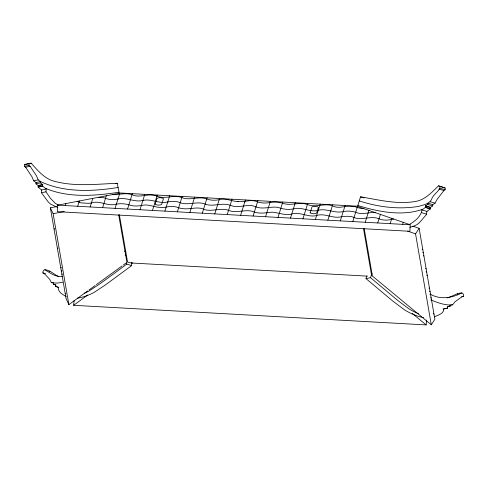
<?xml version="1.0" encoding="UTF-8"?>
<svg xmlns="http://www.w3.org/2000/svg" width="488" height="488" viewBox="0 0 488 488"><rect width="100%" height="100%" fill="white"/><g stroke="black" fill="none" stroke-linecap="round" stroke-linejoin="round"><path stroke-width="0.73" d="M461.66 296.771C464.826 297.424 463.813 293.38 461.788 292.922C456.378 293.105 452.156 296.747 447.063 297.894M359.272 200.916C378.224 207.113 398.629 209.657 418.387 206.424C423.505 204.869 430.599 203.892 432.215 197.78C434.204 193.681 439.767 190.875 440.182 186.532L438.56 185.83C432.399 191.705 426.5 198.384 418.021 200.916C399.117 205.18 379.261 199.921 360.528 196.835L357.417 206.912M408.938 224.657C414.349 221.839 421.223 216.367 421.967 209.938L425.39 207.43L425.53 205.893L427.738 204.417L427.86 203.13L432.801 204.612L435.07 203.167L437.156 199.263L443.964 190.521L445.135 189.753L445.093 187.959L443.5 187.313M410.17 224.773L409.902 231.288L57.419 211.67L57.688 205.155L410.17 224.773L356.752 206.156L120.688 193.022L57.669 205.155M58.566 205.161L55.327 203.331L50.593 198.506L45.982 191.808L46.14 189.021L41.62 189.978L38.149 187.087L38.223 185.55L35.966 183.823L36.027 182.53L33.69 180.828L31.933 176.711L25.608 167.238L24.4 166.341L24.681 164.615L25.266 164.285L31.134 163.157C37.247 169.855 43.145 177.242 51.954 180.542C72.913 187.056 95.721 184.104 117.303 183.299L119.273 193.657M46.14 189.021L42.669 186.135L42.743 184.592L40.486 182.866L40.541 181.573L38.204 179.871L36.454 175.753L30.122 166.28L28.92 165.383L24.4 166.341M409.889 227.286L413.879 226.139L416.953 224.663L419.491 222.644L426.543 214.378L426.909 211.42L430.331 208.913L430.471 207.376L432.679 205.905L432.801 204.612M66.252 296.558C63.025 294.721 57.407 291.97 58.499 287.438L55.333 286.328L55.412 284.803L53.357 284.229L53.418 282.955L51.283 282.442L49.703 279.313L43.963 273.225C41.578 273.243 43.432 269.894 44.902 269.724C50.398 270.029 53.759 274.561 58.542 276.391M57.822 207.522L50.807 204.283L48.263 201.983L41.468 192.766L41.62 189.978M447.484 306.854L450.064 306.311L450.192 305.037L452.669 304.774L454.926 301.865L462.319 296.509L463.6 296.362M426.665 320.036L426.115 324.923L73.633 305.305L74.182 300.419M28.92 165.383L29.237 163.608L31.134 163.157M423.651 317.657L420.015 316.834A93.824 68.076 78 0 1 404.454 309.831L392.84 301.102L366.006 278.624L366.671 276.281M418.582 313.778A93.824 68.076 78 0 1 408.975 308.874L397.36 300.144L370.52 277.672L371.941 273.341M65.233 205.576L65.856 203.581M77.702 206.271L79.355 200.983M90.134 206.961L92.811 198.39M102.614 207.656L106.36 195.633M115.083 208.346L119.798 193.181M127.563 209.041L132.315 193.669M140.007 209.736L144.79 194.364M152.463 210.432L157.252 195.054M164.907 211.121L169.702 195.749M177.388 211.816L182.164 196.444M189.844 212.512L194.645 197.134M202.3 213.201L207.107 197.829M214.757 213.896L219.569 198.524M232.02 199.214L227.237 214.592M240.614 215.336L244.72 202.184M244.732 202.178L245.427 199.964M257.877 200.653L253.095 216.031M265.551 216.721L270.334 201.349M278.007 217.416L282.796 202.044M290.464 218.112L295.283 202.74M302.944 218.801L307.739 203.429M315.388 219.496L320.195 204.124M327.845 220.192L332.657 204.82M340.295 220.881L345.126 205.509M352.775 221.576L357.515 206.412M365.238 222.272L368.989 210.249M377.718 222.967L380.39 214.397M390.15 223.656L391.797 218.368M402.618 224.352L403.24 222.357M443.043 309.032L447.514 308.154L447.661 306.635L450.064 306.311M419.131 228.335L434.875 319.268L431.3 324.795L415.55 233.862L419.131 228.335L412.683 226.09M126.734 263.069L126.734 264.099L116.809 271.517L100.253 283.607L88.932 291.061A93.824 60.018 -73.3 0 1 84.18 293.312M131.278 262.507L131.675 265.588L105.194 285.09L93.873 292.544A93.824 60.018 -73.3 0 1 79.324 297.869L77.354 298.137M48.995 271.67L49.843 271.206M73.633 305.305L87.773 294.953M56.327 206.662L50.374 207.815L66.118 298.748L68.881 304.622L87.822 290.848M89.048 289.957L95.154 285.51M96.38 284.62L122.043 265.954M123.269 265.069L126.935 262.404L118.706 214.873M91.396 202.965C99.778 199.982 107.817 206.808 116.217 204.179C120.268 203.331 124.916 203.661 128.869 204.789C132.596 206.4 137.36 206.156 141.313 205.552C147.718 203.6 153.574 207.132 159.82 207.382C163.98 208.346 167.659 206.034 171.745 206.54C175.973 205.954 179.224 208.687 183.311 208.675C190.442 209.645 197.963 206.015 204.673 209.663C212.707 211.829 220.686 207.467 228.567 210.328M167.774 202.014C171.678 201.032 177.004 200.989 180.694 202.904C189.143 205.649 198.195 200.483 206.271 204.545C212.475 206.198 218.411 204.027 224.523 204.265C228.774 203.819 232.038 206.881 236.284 206.424C242.774 207.028 249.734 203.746 255.944 206.906M219.173 199.714C215.239 200.507 210.456 200.495 206.772 198.964M341.637 216.635C333.109 219.252 324.764 212.542 316.309 215.629C307.599 217.624 299.736 211.176 291.159 214.25C284.553 215.531 278.416 212.573 272.023 212.158C266.222 212.683 260.098 214.055 254.339 212.036C246.159 208.327 236.771 213.939 228.604 210.359M142.905 200.434C134.413 202.63 126.514 196.951 118.011 198.964M219.197 199.69C225.633 197.701 231.452 201.312 237.699 201.538M341.637 216.629C345.852 216.275 351.055 215.653 354.892 217.861C362.81 220.247 370.703 215.763 378.578 218.581C383.043 220.948 388.887 220.155 393.663 219.02M91.317 203.002L88.334 203.337L80.868 202.862L77.159 201.404M54.052 229.049L54.741 228.738M57.389 248.337L58.054 248.038M60.774 267.863L61.445 267.564M61.329 271.084L61.988 270.785M61.885 274.293L62.543 274M65.221 293.581L65.898 293.282M269.736 202.611C265.197 203.398 260.128 203.179 255.956 201.233C249.99 199.482 244.476 202.178 238.577 201.587M118.004 198.976C114.088 200.025 109.257 199.897 105.548 198.293M422.37 209.413C401.508 216.495 378.468 211.768 357.844 205.533M167.744 202.026C159.167 204.008 151.365 198.518 142.911 200.422M269.736 202.563C273.884 201.843 278.441 201.934 282.461 203.136M461.788 292.922C452.059 298.064 439.938 299.98 430.05 294.026M434.357 316.828C437.785 315.242 444.202 313.686 443.787 308.88L447.514 308.154M24.681 164.615L29.201 163.657M25.608 167.238L30.122 166.28M33.69 180.828L38.204 179.871M36.027 182.53L40.541 181.573C64.507 192.851 92.421 191.51 118.102 187.49M35.966 183.823L40.486 182.866M38.223 185.55L42.743 184.592M38.259 185.629L42.779 184.671M38.119 186.989L42.639 186.032M38.149 187.087L42.669 186.135M41.468 192.766L45.982 191.808M115.369 183.708L117.303 183.299M366.006 278.624L370.52 277.672M449.442 305.464L452.669 304.774M50.374 207.815L53.131 213.689L64.294 211.542M118.999 192.241C94.855 195.92 68.704 198.049 45.768 188.453M62.702 282.271L57.639 283.046L53.418 282.955M62.562 276.452C55.748 277.343 50.264 273.103 44.902 269.724M366.61 276.104L367.58 276.141M98.655 197.268L103.011 197.591L105.536 198.28M363.841 208.529L363.664 208.516A9.839 2.306 2.3 0 1 363.2 208.498C358.942 208.907 355.587 205.924 351.323 206.351C345.028 205.497 338.275 209.303 332.377 205.735C324.154 202.971 315.705 207.888 307.592 204.545C299.284 201.446 290.531 206.436 282.467 203.148M131.412 263.001L366.72 276.098M375.431 212.67C368.867 211.768 362.072 215.348 355.764 212.256C351.787 211.109 347.011 210.633 342.954 211.652C334.079 213.677 325.484 207.479 316.724 210.706C308.587 211.859 301.401 206.576 293.343 208.894C288.304 210.011 282.784 209.206 278.062 207.363C270.694 206.198 263.233 209.669 255.932 206.924M112.392 194.535L112.569 194.547A9.839 2.306 2.3 0 0 113.027 194.572C119.334 194.749 125.715 192.516 131.986 194.706M132.846 263.093L131.87 263.02A5.039 1.281 4.1 0 1 127.484 261.599L119.34 214.629M450.192 305.037C443.446 304.829 436.992 302.517 430.855 299.876M438.56 185.83L442.793 187.099M440.182 186.532L445.123 188.014M440.2 188.27L445.135 189.753M439.023 189.039L443.964 190.521M430.135 201.684L435.07 203.167M427.738 204.417L432.679 205.905M425.53 205.893L430.471 207.376M425.487 205.973L430.428 207.455M425.426 207.339L430.367 208.821M425.39 207.43L430.331 208.913M421.967 209.938L426.909 211.42M421.73 212.719L426.671 214.201M360.528 196.835L364.06 197.896M124.446 251.167L125.855 251.594M126.734 264.099L131.675 265.588M43.963 273.225L45.372 273.652M42.859 272.945L44.975 273.579M51.283 282.442L53.399 283.077M53.357 284.229L56.181 285.077M55.309 286.249L58.865 287.389M407.675 231.117L415.55 233.862M206.741 198.951C198.531 195.871 189.838 200.922 181.823 197.591M457.268 293.88L457.738 294.087M181.804 197.579C173.771 194.297 164.474 199.708 156.648 196.024C148.566 192.705 139.861 198.5 132.004 194.718M422.163 249.185L422.803 249.575M422.754 252.418L423.364 252.784M423.303 255.627L423.92 255.999M425.53 268.485L426.146 268.858M426.048 271.682L426.701 272.078M426.646 275.134L427.299 275.525M428.903 288.011L429.525 288.39M429.47 291.238L430.087 291.604M430.032 294.453L430.642 294.819M430.55 297.643L431.197 298.028M433.356 313.729L433.985 314.107M431.3 324.795L372.411 276.062L364.176 228.53M412.183 313.326L426.115 324.923M125.178 254.998L125.239 255.316M363.548 228.903L371.551 275.183A5.014 1.275 4.1 0 1 371.435 275.421M53.131 213.689L68.881 304.622M238.455 201.581A5.283 1.238 2.3 0 1 238.107 201.556A5.283 1.238 2.3 0 1 237.76 201.538M310.154 212.792C311.722 213.939 314.882 214.073 316.62 213.091L318.396 207.357C317.139 205.973 313.76 206.113 311.972 206.9L310.154 212.792M155.202 204.106C156.575 205.417 159.838 205.338 161.632 204.527L163.486 198.634C161.9 197.512 158.691 197.311 157.008 198.378L155.202 204.106"/></g></svg>
